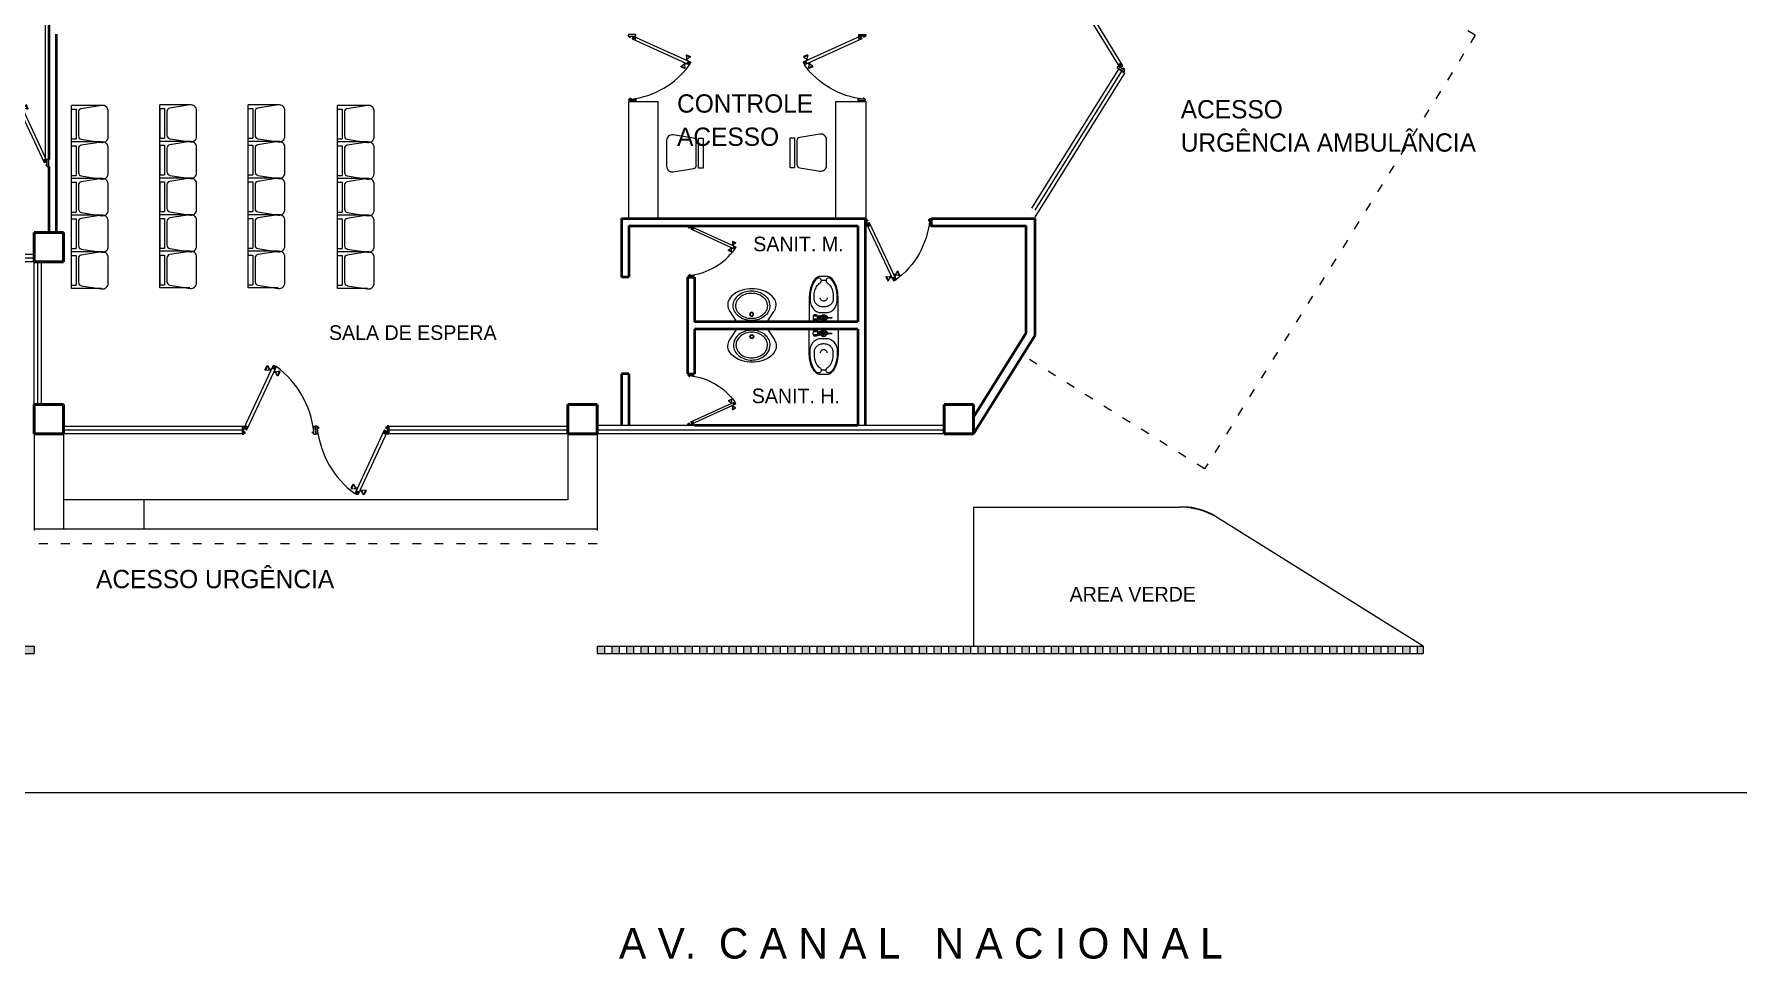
# Model space of a CAD drawing. Header units: millimetres. Extents: x 112 to 218, y 132 to 192.
# Drawn here: x 181.95 to 205.21, y 167.83 to 180.46 of the extents above; entities that cross this region are included whole.
import ezdxf

# ---------------------------------------------------------------- set-up
doc = ezdxf.new("R2010")
doc.units = ezdxf.units.MM
doc.linetypes.add('ACAD_ISO03W100', pattern=[30, 12, -18])
for name, color, linetype, lineweight in [('Colindancia', 7, 'Continuous', 9), ('Ejes', 1, 'Continuous', 13), ('ESTRUCTURA', 251, 'Continuous', 40), ('MANPARAS', 7, 'Continuous', 13), ('MUEBLES', 7, 'Continuous', 15), ('Muros', 5, 'Continuous', 35), ('PISOS', 3, 'Continuous', 13), ('PUER', 173, 'Continuous', 9), ('VENTANAS', 6, 'Continuous', 9)]:
    doc.layers.add(name, color=color, linetype=linetype, lineweight=lineweight)
doc.styles.get("Standard").update_dxf_attribs({"font": 'stylu.ttf'})

# ---------------------------------------------------------------- blocks, each defined once
blk = doc.blocks.new('PUEP5')
at = {"layer": 'PUER'}
for p, q in [((-0.88, 0.02), (-0.517, 0.799)), ((-0.844, 0.003), (-0.48, 0.783)), ((-0.517, 0.799), (-0.48, 0.783)), ((-0.88, 0.02), (-0.844, 0.003))]:
    blk.add_line(p, q, dxfattribs=at)
at = {"layer": 'PUER', "color": 30}
for p, q in [((-0.62, 0.743), (-0.595, 0.797)), ((-0.62, 0.743), (-0.611, 0.739)), ((-0.611, 0.739), (-0.586, 0.793)), ((-0.611, 0.739), (-0.575, 0.744)), ((-0.595, 0.797), (-0.586, 0.793)), ((-0.586, 0.793), (-0.567, 0.762)), ((-0.575, 0.744), (-0.567, 0.762)), ((-0.573, 0.749), (-0.555, 0.74)), ((-0.569, 0.758), (-0.551, 0.749)), ((-0.557, 0.736), (-0.549, 0.754)), ((-0.557, 0.736), (-0.552, 0.722)), ((-0.549, 0.754), (-0.536, 0.759)), ((-0.533, 0.763), (-0.48, 0.783)), ((-0.533, 0.763), (-0.497, 0.746)), ((-0.517, 0.799), (-0.48, 0.783)), ((-0.497, 0.746), (-0.517, 0.799)), ((-0.503, 0.71), (-0.516, 0.705)), ((-0.503, 0.71), (-0.494, 0.728)), ((-0.483, 0.706), (-0.501, 0.715)), ((-0.494, 0.728), (-0.499, 0.742)), ((-0.478, 0.715), (-0.497, 0.724)), ((-0.485, 0.702), (-0.476, 0.72)), ((-0.466, 0.671), (-0.485, 0.702)), ((-0.441, 0.725), (-0.476, 0.72)), ((-0.466, 0.671), (-0.441, 0.725)), ((-0.457, 0.667), (-0.466, 0.671)), ((-0.457, 0.667), (-0.432, 0.721)), ((-0.432, 0.721), (-0.441, 0.725)), ((-0.9, 0.05), (-0.88, 0.05)), ((-0.9, 0.05), (-0.9, -0.05)), ((-0.88, -0.05), (-0.88, 0.05)), ((-0.88, 0.02), (-0.827, 0.039)), ((-0.863, 0.056), (-0.827, 0.039)), ((-0.844, 0.003), (-0.863, 0.056)), ((-0.02, 0.05), (0, 0.05)), ((-0.02, -0.05), (-0.02, 0.05)), ((0, 0.05), (0, -0.05)), ((-0.9, -0.05), (-0.88, -0.05)), ((-0.88, -0.02), (-0.865, -0.02)), ((-0.88, -0.035), (-0.865, -0.035)), ((-0.865, -0.035), (-0.865, -0.02)), ((-0.035, -0.02), (-0.02, -0.02)), ((-0.035, -0.035), (-0.035, -0.02)), ((-0.035, -0.035), (-0.02, -0.035)), ((-0.02, -0.05), (0, -0.05))]:
    blk.add_line(p, q, dxfattribs=at)
blk.add_arc((-1.161, -0.141), 1.147, 6.0564, 53.6176, dxfattribs=at)
blk = doc.blocks.new('MUOF03PL')
at = {"color": 0, "linetype": 'ByBlock'}
for p, q in [((-0.203, 0), (0.203, 0)), ((0.203, 0), (0.203, -0.062)), ((-0.209, -0.133), (-0.253, -0.41)), ((-0.203, 0), (-0.203, -0.063)), ((0.203, -0.062), (-0.203, -0.063)), ((0.163, -0.094), (-0.162, -0.094)), ((0.253, -0.409), (0.209, -0.133)), ((-0.175, -0.5), (0.176, -0.5))]:
    blk.add_line(p, q, dxfattribs=at)
for centre, radius, start, end in [((-0.162, -0.141), 0.0469, 90.0574, 170.9471), ((0.163, -0.14), 0.0469, 9.1676, 90.0574), ((-0.175, -0.422), 0.0781, 170.9471, 270.0574), ((0.176, -0.422), 0.0781, 270.0574, 9.1676)]:
    blk.add_arc(centre, radius, start, end, dxfattribs=at)
blk = doc.blocks.new('SILLA')
at = {"color": 0, "linetype": 'ByBlock', "rotation": 180}
blk.add_blockref('MUOF03PL', (17.56, 55.047), dxfattribs=at)
blk = doc.blocks.new('SILLA SALA DE ESPERA')
at = {"layer": 'MUEBLES'}
for p, q in [((35.763, 46.336), (35.763, 45.927)), ((36.263, 46.336), (36.263, 45.927)), ((36.763, 46.336), (36.763, 45.927)), ((37.263, 46.336), (37.263, 45.927)), ((37.763, 46.336), (37.763, 45.927)), ((38.263, 46.336), (38.263, 45.927)), ((38.263, 45.927), (35.763, 45.927))]:
    blk.add_line(p, q, dxfattribs=at)
for p in [(18.457, -9.119), (18.957, -9.119), (19.457, -9.119), (19.957, -9.119), (20.457, -9.119)]:
    blk.add_blockref('SILLA', p, dxfattribs=at)
blk = doc.blocks.new('BLVP3')
blk.add_lwpolyline([(0, 0.21), (0.139, 0.301, -0.011462), (0.148, 0.307, -0.138503), (0.228, 0.33, -0.161121), (0.303, 0.312, -0.10707), (0.386, 0.233, -0.080439), (0.433, 0.131, -0.068247), (0.451, 0, -0.068247), (0.433, -0.131, -0.080439), (0.386, -0.233, -0.10707), (0.303, -0.312, -0.161121), (0.228, -0.33, -0.138503), (0.148, -0.307, -0.011462), (0.139, -0.301), (0, -0.21), (0, 0.21)], format="xyb")
for points in [[(0.423, -0.004, 0.081396), (0.407, 0.094, 0.089693), (0.363, 0.173, 0.104619), (0.29, 0.232), (0.219, 0.246, 0.118336), (0.144, 0.228, 0.104619), (0.075, 0.173, 0.089693), (0.032, 0.094, 0.081396), (0.016, -0.004, 0.081396), (0.032, -0.102, 0.089693), (0.075, -0.181, 0.104619), (0.144, -0.237, 0.118336), (0.219, -0.255, 0.118336), (0.295, -0.237, 0.104619), (0.363, -0.181, 0.089693), (0.407, -0.102, 0.081396)], [(0.393, -0.004, 0.08109), (0.379, 0.08, 0.089503), (0.342, 0.148, 0.104705), (0.279, 0.199), (0.218, 0.211, 0.11875), (0.153, 0.196, 0.104705), (0.095, 0.148, 0.089503), (0.057, 0.08, 0.08109), (0.043, -0.004, 0.08109), (0.057, -0.089, 0.089503), (0.095, -0.157, 0.104705), (0.153, -0.204, 0.11875), (0.218, -0.22, 0.11875), (0.283, -0.204, 0.104705), (0.342, -0.157, 0.089503), (0.379, -0.089, 0.08109)]]:
    blk.add_lwpolyline(points, format="xyb", close=True)
for centre, radius in [((0.103, -0.004), 0.0266), ((0.102, -0.004), 0.0213)]:
    blk.add_circle(centre, radius)
blk = doc.blocks.new('TLTW-P')
for p, q in [((0.23, 0.56), (0.166, 0.56)), ((0.048, 0.001), (0.048, 0.013)), ((0.048, 0.001), (0.12, 0.001)), ((0.06, 0.076), (0.06, 0.088)), ((0.128, 0.076), (0.06, 0.076)), ((0.128, 0.034), (0.06, 0.034)), ((0.06, 0.017), (0.06, 0.034)), ((0.063, 0.085), (0.063, 0.09)), ((0.063, 0.017), (0.063, 0.028)), ((0.078, 0.082), (0.066, 0.082)), ((0.078, 0.031), (0.066, 0.031)), ((0.081, 0.085), (0.081, 0.094)), ((0.081, 0.019), (0.081, 0.028)), ((0.087, 0.085), (0.087, 0.094)), ((0.087, 0.019), (0.087, 0.028)), ((0.102, 0.082), (0.09, 0.093)), ((0.102, 0.031), (0.09, 0.031)), ((0.105, 0.085), (0.105, 0.09)), ((0.105, 0.017), (0.105, 0.028)), ((0.108, 0.076), (0.108, 0.088)), ((0.108, 0.017), (0.108, 0.034)), ((0.12, 0.001), (0.12, 0.013)), ((0.128, 0.079), (0.14, 0.079)), ((0.128, 0.031), (0.128, 0.079)), ((0.128, 0.055), (0.14, 0.055)), ((0.128, 0.031), (0.14, 0.031)), ((0.14, 0.031), (0.14, 0.079)), ((0.152, 0.076), (0.14, 0.076)), ((0.152, 0.034), (0.14, 0.034)), ((0.163, 0.079), (0.152, 0.079)), ((0.152, 0.031), (0.152, 0.079)), ((0.163, 0.031), (0.152, 0.031)), ((0.252, 0.07), (0.237, 0.07)), ((0.252, 0.04), (0.237, 0.04)), ((0.252, 0.04), (0.252, 0.07)), ((0.255, 0.058), (0.309, 0.058)), ((0.255, 0.052), (0.309, 0.052))]:
    blk.add_line(p, q)
for points in [[(0.396, 0.309, 0.049648), (0.384, 0.434, 0.06346), (0.352, 0.527, 0.103485), (0.296, 0.599, 0.178458), (0.246, 0.618), (0.15, 0.618, 0.178458), (0.1, 0.599, 0.103485), (0.044, 0.527, 0.06346), (0.012, 0.434, 0.049648), (0, 0.309), (0, 0), (0.396, 0)], [(0.107, 0.59, 0.103485), (0.055, 0.522, 0.06346), (0.024, 0.432, 0.049648), (0.012, 0.309, 0.075858), (0.023, 0.237, 0.086069), (0.052, 0.18, 0.105985), (0.099, 0.139, 0.126201), (0.15, 0.126), (0.246, 0.126, 0.126201), (0.297, 0.139, 0.105985), (0.344, 0.18, 0.086069), (0.373, 0.237, 0.075858), (0.384, 0.309, 0.049648), (0.372, 0.432, 0.06346), (0.341, 0.522, 0.103485), (0.289, 0.59, 0.097511), (0.275, 0.596, 0.09808), (0.261, 0.596, 0.098895), (0.247, 0.591, 0.099479), (0.237, 0.58, 0.099479), (0.231, 0.567, 0.098895), (0.231, 0.552, 0.09808), (0.237, 0.539, 0.097511), (0.247, 0.528, -0.102445), (0.291, 0.484, -0.077884), (0.318, 0.421, -0.065096), (0.329, 0.34, -0.024284), (0.328, 0.309, -0.115331), (0.318, 0.268, -0.103946), (0.29, 0.232, -0.091071), (0.249, 0.209, -0.083675), (0.198, 0.2, -0.083675), (0.147, 0.209, -0.091071), (0.106, 0.232, -0.103946), (0.078, 0.268, -0.115331), (0.068, 0.309, -0.024284), (0.067, 0.34, -0.065096), (0.078, 0.421, -0.077884), (0.105, 0.484, -0.102445), (0.149, 0.528, 0.097511), (0.159, 0.539, 0.09808), (0.165, 0.552, 0.098895), (0.165, 0.567, 0.099479), (0.159, 0.58, 0.099479), (0.149, 0.591, 0.098895), (0.135, 0.596, 0.09808), (0.121, 0.596, 0.097511)]]:
    blk.add_lwpolyline(points, format="xyb", close=True)
blk.add_lwpolyline([(0.246, 0.323, -0.111064), (0.242, 0.307, -0.102841), (0.232, 0.293, -0.093011), (0.217, 0.284, -0.087082), (0.198, 0.281, -0.087082), (0.179, 0.284, -0.093011), (0.164, 0.293, -0.102841), (0.154, 0.307, -0.111064), (0.15, 0.323, -0.111064)], format="xyb")
blk.add_lwpolyline([(0.174, 0.055), (0.186, 0.034), (0.21, 0.034), (0.222, 0.055), (0.21, 0.076), (0.186, 0.076)], close=True)
for radius in [0.042, 0.024, 0.024, 0.00821]:
    blk.add_circle((0.198, 0.055), radius)
for centre, radius, start, end in [((0.084, -0.092), 0.111, 71.0754, 108.9246), ((0.093, 0.055), 0.039, 147.7952, 212.2048), ((0.084, 0.043), 0.051, 61.9275, 118.0725), ((0.066, 0.085), 0.003, 180, 270), ((0.066, 0.028), 0.003, 90, 180), ((0.078, 0.085), 0.003, 270, 0), ((0.078, 0.028), 0.003, 0, 90), ((0.09, 0.085), 0.003, 180, 270), ((0.09, 0.028), 0.003, 90, 180), ((0.102, 0.085), 0.003, 270, 0), ((0.102, 0.028), 0.003, 0, 90), ((0.075, 0.055), 0.039, 327.7958, 32.2042), ((0.255, 0.061), 0.003, 180, 270), ((0.255, 0.049), 0.003, 90, 180), ((0.309, 0.055), 0.003, 270, 90)]:
    blk.add_arc(centre, radius, start, end)

msp = doc.modelspace()

# ---------------------------------------------------------------- hatches: boundary and pattern name
at = {"layer": 'Ejes'}
h = msp.add_hatch(color=256, dxfattribs=at)
h.dxf.hatch_style = 1
h.paths.add_polyline_path([(179.912, 172.101), (179.812, 172.101), (179.812, 172.001), (179.912, 172.001)])
h.paths.add_polyline_path([(180.112, 172.101), (180.012, 172.101), (180.012, 172.001), (180.112, 172.001)])
h.paths.add_polyline_path([(180.312, 172.101), (180.212, 172.101), (180.212, 172.001), (180.312, 172.001)])
h.paths.add_polyline_path([(180.512, 172.101), (180.412, 172.101), (180.412, 172.001), (180.512, 172.001)])
h.paths.add_polyline_path([(180.712, 172.101), (180.612, 172.101), (180.612, 172.001), (180.712, 172.001)])
h.paths.add_polyline_path([(180.912, 172.101), (180.812, 172.101), (180.812, 172.001), (180.912, 172.001)])
h.paths.add_polyline_path([(181.112, 172.101), (181.012, 172.101), (181.012, 172.001), (181.112, 172.001)])
h.paths.add_polyline_path([(181.312, 172.101), (181.212, 172.101), (181.212, 172.001), (181.312, 172.001)])
h.paths.add_polyline_path([(181.512, 172.101), (181.412, 172.101), (181.412, 172.001), (181.512, 172.001)])
h.paths.add_polyline_path([(181.712, 172.101), (181.612, 172.101), (181.612, 172.001), (181.712, 172.001)])
h.paths.add_polyline_path([(181.947, 172.101), (181.812, 172.101), (181.812, 172.001), (181.947, 172.001)])
h = msp.add_hatch(color=256, dxfattribs=at)
h.dxf.hatch_style = 1
h.paths.add_polyline_path([(189.734, 172.101), (189.634, 172.101), (189.634, 172.001), (189.734, 172.001)])
h.paths.add_polyline_path([(189.934, 172.101), (189.834, 172.101), (189.834, 172.001), (189.934, 172.001)])
h.paths.add_polyline_path([(190.134, 172.101), (190.034, 172.101), (190.034, 172.001), (190.134, 172.001)])
h.paths.add_polyline_path([(190.334, 172.101), (190.234, 172.101), (190.234, 172.001), (190.334, 172.001)])
h.paths.add_polyline_path([(190.534, 172.101), (190.434, 172.101), (190.434, 172.001), (190.534, 172.001)])
h.paths.add_polyline_path([(190.734, 172.101), (190.634, 172.101), (190.634, 172.001), (190.734, 172.001)])
h.paths.add_polyline_path([(190.934, 172.101), (190.834, 172.101), (190.834, 172.001), (190.934, 172.001)])
h.paths.add_polyline_path([(191.134, 172.101), (191.034, 172.101), (191.034, 172.001), (191.134, 172.001)])
h.paths.add_polyline_path([(191.334, 172.101), (191.234, 172.101), (191.234, 172.001), (191.334, 172.001)])
h.paths.add_polyline_path([(191.534, 172.101), (191.434, 172.101), (191.434, 172.001), (191.534, 172.001)])
h.paths.add_polyline_path([(191.734, 172.101), (191.634, 172.101), (191.634, 172.001), (191.734, 172.001)])
h.paths.add_polyline_path([(191.934, 172.101), (191.834, 172.101), (191.834, 172.001), (191.934, 172.001)])
h.paths.add_polyline_path([(192.134, 172.101), (192.034, 172.101), (192.034, 172.001), (192.134, 172.001)])
h = msp.add_hatch(color=256, dxfattribs=at)
h.dxf.hatch_style = 1
h.paths.add_polyline_path([(192.334, 172.101), (192.234, 172.101), (192.234, 172.001), (192.334, 172.001)])
h.paths.add_polyline_path([(192.534, 172.101), (192.434, 172.101), (192.434, 172.001), (192.534, 172.001)])
h.paths.add_polyline_path([(192.734, 172.101), (192.634, 172.101), (192.634, 172.001), (192.734, 172.001)])
h.paths.add_polyline_path([(192.934, 172.101), (192.834, 172.101), (192.834, 172.001), (192.934, 172.001)])
h.paths.add_polyline_path([(193.134, 172.101), (193.034, 172.101), (193.034, 172.001), (193.134, 172.001)])
h.paths.add_polyline_path([(193.334, 172.101), (193.234, 172.101), (193.234, 172.001), (193.334, 172.001)])
h.paths.add_polyline_path([(193.534, 172.101), (193.434, 172.101), (193.434, 172.001), (193.534, 172.001)])
h.paths.add_polyline_path([(193.734, 172.101), (193.634, 172.101), (193.634, 172.001), (193.734, 172.001)])
h.paths.add_polyline_path([(193.934, 172.101), (193.834, 172.101), (193.834, 172.001), (193.934, 172.001)])
h.paths.add_polyline_path([(194.134, 172.101), (194.034, 172.101), (194.034, 172.001), (194.134, 172.001)])
h.paths.add_polyline_path([(194.334, 172.101), (194.234, 172.101), (194.234, 172.001), (194.334, 172.001)])
h.paths.add_polyline_path([(194.534, 172.101), (194.434, 172.101), (194.434, 172.001), (194.534, 172.001)])
h = msp.add_hatch(color=256, dxfattribs=at)
h.dxf.hatch_style = 1
h.paths.add_polyline_path([(194.734, 172.101), (194.634, 172.101), (194.634, 172.001), (194.734, 172.001)])
h.paths.add_polyline_path([(194.934, 172.101), (194.834, 172.101), (194.834, 172.001), (194.934, 172.001)])
h.paths.add_polyline_path([(195.134, 172.101), (195.034, 172.101), (195.034, 172.001), (195.134, 172.001)])
h.paths.add_polyline_path([(195.334, 172.101), (195.234, 172.101), (195.234, 172.001), (195.334, 172.001)])
h.paths.add_polyline_path([(195.534, 172.101), (195.434, 172.101), (195.434, 172.001), (195.534, 172.001)])
h.paths.add_polyline_path([(195.734, 172.101), (195.634, 172.101), (195.634, 172.001), (195.734, 172.001)])
h.paths.add_polyline_path([(195.934, 172.101), (195.834, 172.101), (195.834, 172.001), (195.934, 172.001)])
h.paths.add_polyline_path([(196.134, 172.101), (196.034, 172.101), (196.034, 172.001), (196.134, 172.001)])
h.paths.add_polyline_path([(196.334, 172.101), (196.234, 172.101), (196.234, 172.001), (196.334, 172.001)])
h.paths.add_polyline_path([(196.534, 172.101), (196.434, 172.101), (196.434, 172.001), (196.534, 172.001)])
h.paths.add_polyline_path([(196.734, 172.101), (196.634, 172.101), (196.634, 172.001), (196.734, 172.001)])
h.paths.add_polyline_path([(196.934, 172.101), (196.834, 172.101), (196.834, 172.001), (196.934, 172.001)])
h = msp.add_hatch(color=256, dxfattribs=at)
h.dxf.hatch_style = 1
h.paths.add_polyline_path([(197.134, 172.101), (197.034, 172.101), (197.034, 172.001), (197.134, 172.001)])
h.paths.add_polyline_path([(197.334, 172.101), (197.234, 172.101), (197.234, 172.001), (197.334, 172.001)])
h.paths.add_polyline_path([(197.534, 172.101), (197.434, 172.101), (197.434, 172.001), (197.534, 172.001)])
h.paths.add_polyline_path([(197.734, 172.101), (197.634, 172.101), (197.634, 172.001), (197.734, 172.001)])
h.paths.add_polyline_path([(197.934, 172.101), (197.834, 172.101), (197.834, 172.001), (197.934, 172.001)])
h.paths.add_polyline_path([(198.134, 172.101), (198.034, 172.101), (198.034, 172.001), (198.134, 172.001)])
h.paths.add_polyline_path([(198.334, 172.101), (198.234, 172.101), (198.234, 172.001), (198.334, 172.001)])
h.paths.add_polyline_path([(198.534, 172.101), (198.434, 172.101), (198.434, 172.001), (198.534, 172.001)])
h.paths.add_polyline_path([(198.734, 172.101), (198.634, 172.101), (198.634, 172.001), (198.734, 172.001)])
h.paths.add_polyline_path([(198.934, 172.101), (198.834, 172.101), (198.834, 172.001), (198.934, 172.001)])
h.paths.add_polyline_path([(199.134, 172.101), (199.034, 172.101), (199.034, 172.001), (199.134, 172.001)])
h.paths.add_polyline_path([(199.334, 172.101), (199.234, 172.101), (199.234, 172.001), (199.334, 172.001)])
h = msp.add_hatch(color=256, dxfattribs=at)
h.dxf.hatch_style = 1
h.paths.add_polyline_path([(199.534, 172.101), (199.434, 172.101), (199.434, 172.001), (199.534, 172.001)])
h.paths.add_polyline_path([(199.734, 172.101), (199.634, 172.101), (199.634, 172.001), (199.734, 172.001)])
h.paths.add_polyline_path([(199.934, 172.101), (199.834, 172.101), (199.834, 172.001), (199.934, 172.001)])
h.paths.add_polyline_path([(200.134, 172.101), (200.034, 172.101), (200.034, 172.001), (200.134, 172.001)])
h.paths.add_polyline_path([(200.334, 172.101), (200.234, 172.101), (200.234, 172.001), (200.334, 172.001)])
h.paths.add_polyline_path([(200.534, 172.101), (200.434, 172.101), (200.434, 172.001), (200.534, 172.001)])
h.paths.add_polyline_path([(200.734, 172.101), (200.634, 172.101), (200.634, 172.001), (200.734, 172.001)])
h.paths.add_polyline_path([(200.916, 172.101), (200.834, 172.101), (200.834, 172.001), (200.916, 172.001)])

# ---------------------------------------------------------------- linework, layer by layer
at = {"layer": 'Colindancia'}
msp.add_line((112.09, 170.101), (217.636, 170.101), dxfattribs=at)
at = {"layer": 'Ejes', "linetype": 'ACAD_ISO03W100', "lineweight": 9, "ltscale": 0.01}
for p, q in [((201.626, 180.445), (199.141, 181.995)), ((201.626, 180.445), (197.93, 174.523)), ((197.93, 174.523), (195.444, 176.074)), ((181.947, 175.001), (181.947, 173.501)), ((189.634, 175.001), (189.634, 173.501)), ((189.634, 173.501), (181.947, 173.501))]:
    msp.add_line(p, q, dxfattribs=at)
at = {"layer": 'Ejes'}
for p, q in [((181.947, 175.001), (181.947, 173.701)), ((182.347, 175.001), (182.347, 173.701)), ((189.234, 175.001), (189.234, 174.101)), ((189.634, 175.001), (189.634, 173.701)), ((189.234, 174.101), (182.347, 174.101)), ((183.447, 174.101), (183.447, 173.701)), ((189.634, 173.701), (181.947, 173.701)), ((161.247, 172.101), (181.947, 172.101)), ((161.247, 172.001), (181.947, 172.001)), ((181.947, 172.101), (181.947, 172.001)), ((189.634, 172.101), (200.916, 172.101)), ((189.634, 172.101), (189.634, 172.001)), ((189.634, 172.001), (200.916, 172.001)), ((189.734, 172.101), (189.734, 172.001)), ((189.834, 172.101), (189.834, 172.001)), ((189.934, 172.101), (189.934, 172.001)), ((190.034, 172.101), (190.034, 172.001)), ((190.134, 172.101), (190.134, 172.001)), ((190.234, 172.101), (190.234, 172.001)), ((190.334, 172.101), (190.334, 172.001)), ((190.434, 172.101), (190.434, 172.001)), ((190.534, 172.101), (190.534, 172.001)), ((190.634, 172.101), (190.634, 172.001)), ((190.734, 172.101), (190.734, 172.001)), ((190.834, 172.101), (190.834, 172.001)), ((190.934, 172.101), (190.934, 172.001)), ((191.034, 172.101), (191.034, 172.001)), ((191.134, 172.101), (191.134, 172.001)), ((191.234, 172.101), (191.234, 172.001)), ((191.334, 172.101), (191.334, 172.001)), ((191.434, 172.101), (191.434, 172.001)), ((191.534, 172.101), (191.534, 172.001)), ((191.634, 172.101), (191.634, 172.001)), ((191.734, 172.101), (191.734, 172.001)), ((191.834, 172.101), (191.834, 172.001)), ((191.934, 172.101), (191.934, 172.001)), ((192.034, 172.101), (192.034, 172.001)), ((192.134, 172.101), (192.134, 172.001)), ((192.234, 172.101), (192.234, 172.001)), ((192.334, 172.101), (192.334, 172.001)), ((192.434, 172.101), (192.434, 172.001)), ((192.534, 172.101), (192.534, 172.001)), ((192.634, 172.101), (192.634, 172.001)), ((192.734, 172.101), (192.734, 172.001)), ((192.834, 172.101), (192.834, 172.001)), ((192.934, 172.101), (192.934, 172.001)), ((193.034, 172.101), (193.034, 172.001)), ((193.134, 172.101), (193.134, 172.001)), ((193.234, 172.101), (193.234, 172.001)), ((193.334, 172.101), (193.334, 172.001)), ((193.434, 172.101), (193.434, 172.001)), ((193.534, 172.101), (193.534, 172.001)), ((193.634, 172.101), (193.634, 172.001)), ((193.734, 172.101), (193.734, 172.001)), ((193.834, 172.101), (193.834, 172.001)), ((193.934, 172.101), (193.934, 172.001)), ((194.034, 172.101), (194.034, 172.001)), ((194.134, 172.101), (194.134, 172.001)), ((194.234, 172.101), (194.234, 172.001)), ((194.334, 172.101), (194.334, 172.001)), ((194.434, 172.101), (194.434, 172.001)), ((194.534, 172.101), (194.534, 172.001)), ((194.634, 172.101), (194.634, 172.001)), ((194.734, 172.101), (194.734, 172.001)), ((194.834, 172.101), (194.834, 172.001)), ((194.934, 172.101), (194.934, 172.001)), ((195.034, 172.101), (195.034, 172.001)), ((195.134, 172.101), (195.134, 172.001)), ((195.234, 172.101), (195.234, 172.001)), ((195.334, 172.101), (195.334, 172.001)), ((195.434, 172.101), (195.434, 172.001)), ((195.534, 172.101), (195.534, 172.001)), ((195.634, 172.101), (195.634, 172.001)), ((195.734, 172.101), (195.734, 172.001)), ((195.834, 172.101), (195.834, 172.001)), ((195.934, 172.101), (195.934, 172.001)), ((196.034, 172.101), (196.034, 172.001)), ((196.134, 172.101), (196.134, 172.001)), ((196.234, 172.101), (196.234, 172.001)), ((196.334, 172.101), (196.334, 172.001)), ((196.434, 172.101), (196.434, 172.001)), ((196.534, 172.101), (196.534, 172.001)), ((196.634, 172.101), (196.634, 172.001)), ((196.734, 172.101), (196.734, 172.001)), ((196.834, 172.101), (196.834, 172.001)), ((196.934, 172.101), (196.934, 172.001)), ((197.034, 172.101), (197.034, 172.001)), ((197.134, 172.101), (197.134, 172.001)), ((197.234, 172.101), (197.234, 172.001)), ((197.334, 172.101), (197.334, 172.001)), ((197.434, 172.101), (197.434, 172.001)), ((197.534, 172.101), (197.534, 172.001)), ((197.634, 172.101), (197.634, 172.001)), ((197.734, 172.101), (197.734, 172.001)), ((197.834, 172.101), (197.834, 172.001)), ((197.934, 172.101), (197.934, 172.001)), ((198.034, 172.101), (198.034, 172.001)), ((198.134, 172.101), (198.134, 172.001)), ((198.234, 172.101), (198.234, 172.001)), ((198.334, 172.101), (198.334, 172.001)), ((198.434, 172.101), (198.434, 172.001)), ((198.534, 172.101), (198.534, 172.001)), ((198.634, 172.101), (198.634, 172.001)), ((198.734, 172.101), (198.734, 172.001)), ((198.834, 172.101), (198.834, 172.001)), ((198.934, 172.101), (198.934, 172.001)), ((199.034, 172.101), (199.034, 172.001)), ((199.134, 172.101), (199.134, 172.001)), ((199.234, 172.101), (199.234, 172.001)), ((199.334, 172.101), (199.334, 172.001)), ((199.434, 172.101), (199.434, 172.001)), ((199.534, 172.101), (199.534, 172.001)), ((199.634, 172.101), (199.634, 172.001)), ((199.734, 172.101), (199.734, 172.001)), ((199.834, 172.101), (199.834, 172.001)), ((199.934, 172.101), (199.934, 172.001)), ((200.034, 172.101), (200.034, 172.001)), ((200.134, 172.101), (200.134, 172.001)), ((200.234, 172.101), (200.234, 172.001)), ((200.334, 172.101), (200.334, 172.001)), ((200.434, 172.101), (200.434, 172.001)), ((200.534, 172.101), (200.534, 172.001)), ((200.634, 172.101), (200.634, 172.001)), ((200.734, 172.101), (200.734, 172.001)), ((200.834, 172.101), (200.834, 172.001)), ((200.916, 172.101), (200.916, 172.001))]:
    msp.add_line(p, q, dxfattribs=at)
at = {"layer": 'ESTRUCTURA'}
for p, q in [((181.947, 177.351), (181.947, 177.751)), ((181.947, 177.751), (182.347, 177.751)), ((182.347, 177.751), (182.347, 177.351)), ((182.347, 177.351), (182.347, 177.751)), ((181.947, 177.351), (181.997, 177.351)), ((182.347, 177.351), (181.947, 177.351)), ((181.947, 175.401), (181.947, 175.001)), ((181.947, 175.401), (182.347, 175.401)), ((182.347, 175.401), (182.347, 175.001)), ((189.234, 175.001), (189.234, 175.401)), ((189.234, 175.401), (189.634, 175.401)), ((189.634, 175.401), (189.634, 175.001)), ((194.374, 175.001), (194.374, 175.401)), ((194.374, 175.401), (194.774, 175.401)), ((194.774, 175.401), (194.774, 175.001)), ((182.347, 175.001), (181.947, 175.001)), ((189.634, 175.001), (189.234, 175.001)), ((194.774, 175.001), (194.374, 175.001))]:
    msp.add_line(p, q, dxfattribs=at)
at = {"layer": 'MANPARAS'}
msp.add_line((193.307, 177.943), (193.307, 179.543), dxfattribs=at)
at = {"layer": 'MUEBLES'}
for p, q in [((182.097, 184.367), (182.097, 178.751)), ((190.067, 177.963), (190.067, 179.543)), ((190.067, 179.543), (190.467, 179.543)), ((190.467, 177.963), (190.467, 179.543)), ((192.894, 177.943), (192.894, 179.543)), ((192.894, 179.543), (193.307, 179.543))]:
    msp.add_line(p, q, dxfattribs=at)
at = {"layer": 'Muros'}
for p, q in [((182.147, 184.367), (182.147, 178.751)), ((182.247, 180.463), (182.247, 177.751)), ((182.247, 180.463), (182.247, 177.751)), ((182.147, 178.651), (182.147, 177.751)), ((189.967, 177.943), (193.296, 177.943)), ((189.967, 177.943), (189.967, 177.843)), ((189.967, 177.843), (189.967, 177.143)), ((190.067, 177.843), (190.067, 177.143)), ((190.067, 177.843), (190.867, 177.843)), ((190.867, 177.843), (193.196, 177.843)), ((193.196, 177.843), (193.196, 176.532)), ((193.296, 177.943), (193.296, 175.121)), ((194.196, 177.943), (195.615, 177.943)), ((194.196, 177.943), (194.196, 177.843)), ((194.196, 177.843), (195.495, 177.843)), ((195.495, 176.383), (195.495, 177.843)), ((195.615, 176.348), (195.615, 177.943)), ((190.067, 177.143), (189.967, 177.143)), ((190.867, 177.143), (190.967, 177.143)), ((190.867, 177.143), (190.867, 176.532)), ((190.967, 177.143), (190.967, 176.532)), ((190.867, 176.532), (190.867, 175.821)), ((193.196, 176.532), (190.967, 176.532)), ((190.967, 176.432), (190.967, 175.821)), ((193.196, 176.432), (190.967, 176.432)), ((193.196, 176.432), (193.196, 175.121)), ((195.495, 176.383), (194.774, 175.227)), ((195.615, 176.348), (194.774, 175.001)), ((189.967, 175.821), (189.967, 175.121)), ((190.067, 175.821), (189.967, 175.821)), ((190.067, 175.821), (190.067, 175.121)), ((190.867, 175.821), (190.967, 175.821)), ((190.967, 175.121), (193.196, 175.121))]:
    msp.add_line(p, q, dxfattribs=at)
at = {"layer": 'PISOS'}
for p, q in [((194.774, 174.001), (194.774, 172.101)), ((194.774, 174.001), (197.586, 174.001)), ((200.916, 172.101), (198.115, 173.849))]:
    msp.add_line(p, q, dxfattribs=at)
for centre, radius in [((197.586, 173.001), 1), ((197.643, 173.201), 0.8)]:
    msp.add_arc(centre, radius, 58.0306, 90, dxfattribs=at)
at = {"layer": 'VENTANAS'}
for p, q in [((195.573, 178.084), (196.757, 179.981)), ((195.615, 178.058), (196.799, 179.954)), ((195.615, 177.963), (196.842, 179.928)), ((196.757, 179.981), (196.842, 179.928)), ((181.947, 177.451), (175.247, 177.451)), ((181.947, 177.401), (175.247, 177.401)), ((181.947, 177.351), (175.247, 177.351)), ((181.947, 175.401), (181.947, 177.351)), ((181.997, 175.401), (181.997, 177.351)), ((182.047, 175.401), (182.047, 177.351)), ((184.791, 175.101), (182.347, 175.101)), ((184.791, 175.051), (182.347, 175.051)), ((184.791, 175.001), (182.347, 175.001)), ((184.791, 175.101), (184.791, 175.001)), ((189.234, 175.101), (186.791, 175.101)), ((186.791, 175.101), (186.791, 175.001)), ((189.234, 175.051), (186.791, 175.051)), ((189.234, 175.001), (186.791, 175.001)), ((189.634, 175.121), (190.867, 175.121)), ((194.374, 175.051), (189.634, 175.051)), ((194.374, 175.001), (189.634, 175.001)), ((190.087, 175.121), (190.867, 175.121)), ((190.867, 175.121), (194.374, 175.121))]:
    msp.add_line(p, q, dxfattribs=at)

# ---------------------------------------------------------------- block references
at = {"layer": 'MUEBLES'}
for p, xscale, yscale, zscale, rotation in [((197.333, 180.809), 1.108693958219071, 1.108693958219078, 1.108693958219068, 56.60473207701029), ((190.116, 179.553), 1.001936667002727, 1.001936667002724, 1.001936667002713, 270.448313424784), ((193.246, 179.553), -1.001936667002727, 1.001936667002724, 1.001936667002713, 89.55168657521598), ((181.247, 178.701), -0.9985454988992472, 0.998545498899233, 0.9985454988992255, 359.9348455278022), ((190.917, 177.151), 0.7694934969886933, 0.7694934969886873, 0.7694934969886845, 270.4483134247845), ((194.196, 177.893), -1.00193666700272, 1.001936667002724, 1.001936667002713, 180.1889358385609), ((185.789, 175.052), 1.109494998776922, 1.109494998776924, 1.109494998776919, 0.06515447219794038), ((190.917, 175.813), -0.7694934969886933, 0.7694934969886873, 0.7694934969886845, 269.5516865752155), ((185.792, 175.052), 1.109494998776922, 1.109494998776924, 1.109494998776919, 180.0651544721979)]:
    msp.add_blockref('PUEP5', p, dxfattribs=dict(at, xscale=xscale, yscale=yscale, zscale=zscale, rotation=rotation))
for name, p, rotation in [('SILLA SALA DE ESPERA', (136.531, 215.251), 270), ('SILLA SALA DE ESPERA', (137.739, 215.258), 270), ('SILLA SALA DE ESPERA', (138.943, 215.258), 270), ('SILLA SALA DE ESPERA', (140.163, 215.251), 270), ('SILLA', (246.13, 161.273), 90), ('SILLA', (137.222, 196.402), 270), ('BLVP3', (191.751, 176.432), 270.0968817191331)]:
    msp.add_blockref(name, p, dxfattribs=dict(at, rotation=rotation))
msp.add_blockref('TLTW-P', (192.531, 176.534), dxfattribs=at)
at = {"layer": 'MUEBLES', "xscale": -1}
for name, p, rotation in [('BLVP3', (191.748, 176.532), 269.9031182808669), ('TLTW-P', (192.53, 176.43), 180)]:
    msp.add_blockref(name, p, dxfattribs=dict(at, rotation=rotation))
at = {"layer": 'VENTANAS', "xscale": 1.108693958219082, "yscale": 1.108693958219078, "zscale": 1.108693958219068, "rotation": 236.6047320770001}
msp.add_blockref('PUEP5', (197.329, 180.823), dxfattribs=at)

# ---------------------------------------------------------------- texts
at = {"layer": 'Ejes'}
for s, height, p in [('CONTROLE', 0.25, (190.727, 179.389)), ('ACESSO', 0.25, (197.604, 179.31)), ('ACESSO', 0.25, (190.727, 178.935)), ('URGÊNCIA AMBULÂNCIA', 0.25, (197.604, 178.856)), ('SANIT. M.', 0.2, (191.767, 177.495)), ('SALA DE ESPERA', 0.2, (185.974, 176.284)), ('SANIT. H.', 0.2, (191.747, 175.42)), ('ACESSO URGÊNCIA', 0.25, (182.794, 172.893)), ('AREA VERDE', 0.2, (196.087, 172.711)), ('A V.  C A N A L   N A C I O N A L ', 0.41711, (189.934, 167.834))]:
    msp.add_text(s, height=height, dxfattribs=at).set_placement(p)

doc.saveas('drawing.dxf')
